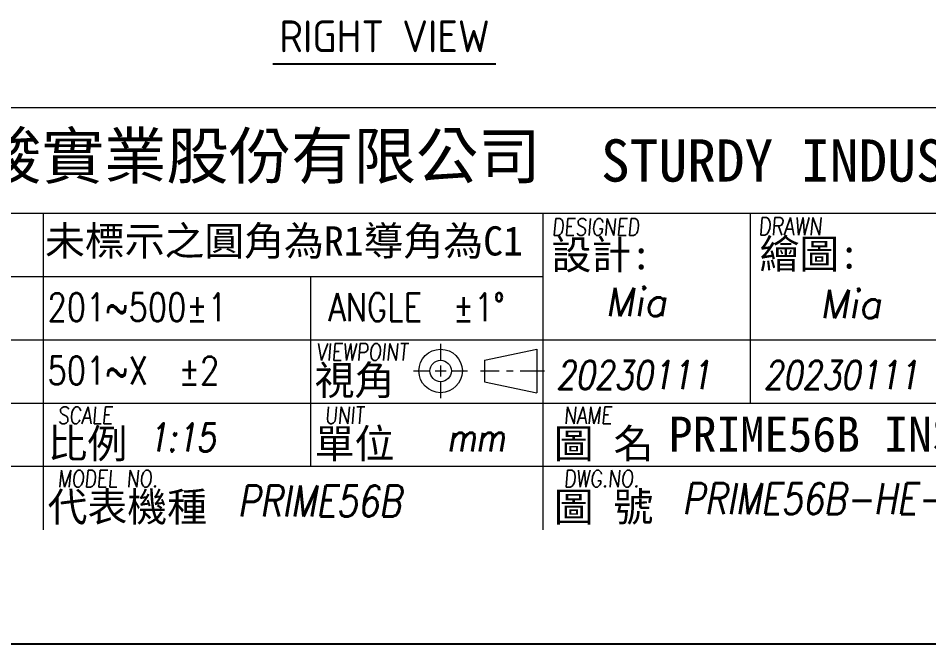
# Model space of a CAD drawing. Header units: millimetres. Extents: x 0 to 4395, y 0 to 3090.
# Drawn here: x 2860 to 3830, y 0 to 667 of the extents above; entities that cross this region are included whole.
import ezdxf

# ---------------------------------------------------------------- set-up
doc = ezdxf.new("R2010")
doc.units = ezdxf.units.MM
doc.header["$LTSCALE"] = 10
doc.layers.add('D', color=102, linetype='Continuous')
doc.layers.add('T', color=4, linetype='Continuous')
doc.layers.add('F', color=7, linetype='Continuous', lineweight=15)
doc.styles.get("Standard").update_dxf_attribs({"font": 'KAIU.TTF'})
doc.styles.add('STU25', font='isocp2.shx')
doc.styles.add('Text', font='romans.shx', dxfattribs={"width": 0.8, "oblique": 10})

msp = doc.modelspace()

# ---------------------------------------------------------------- linework, layer by layer
at = {"layer": 'D'}
msp.add_line((3131.123, 618.138), (3368.715, 618.138), dxfattribs=at)
at = {"layer": 'Defpoints', "color": 6}
msp.add_lwpolyline([(0, 3090), (0, 0), (4395, 0), (4395, 3090)], close=True, dxfattribs=at)
at = {"layer": 'F', "color": 7}
for p, q in [((2338.66, 571.34), (4303.66, 571.34)), ((3170.33, 571.34), (4303.66, 571.34)), ((2338.66, 458.84), (4303.66, 458.84)), ((2886.16, 458.84), (2886.16, 256.34)), ((3639.91, 458.84), (3639.91, 256.34)), ((2338.66, 391.34), (3418.66, 391.34)), ((3171.16, 391.34), (3171.16, 256.34)), ((2338.66, 323.84), (4303.66, 323.84)), ((3223.66, 323.84), (4303.66, 323.84)), ((3418.66, 323.84), (4303.66, 323.84)), ((2338.66, 256.34), (4303.66, 256.34)), ((3171.16, 256.34), (3171.16, 188.84)), ((3418.66, 256.34), (3418.66, 121.34)), ((4303.66, 188.84), (2338.66, 188.84))]:
    msp.add_line(p, q, dxfattribs=at)
at = {"layer": 'F'}
for p, q in [((3418.66, 458.84), (3418.66, 256.34)), ((2886.16, 256.34), (2886.16, 121.34))]:
    msp.add_line(p, q, dxfattribs=at)
at = {"layer": 'F', "color": 0}
for p, q in [((3309.848, 319.737), (3309.848, 302.158)), ((3356.6, 302.158), (3412.461, 313.849)), ((3412.461, 313.849), (3412.461, 267.602)), ((3356.6, 302.158), (3356.6, 279.294)), ((3309.848, 296.504), (3309.848, 284.948)), ((3280.836, 290.726), (3298.416, 290.726)), ((3304.07, 290.726), (3315.626, 290.726)), ((3321.28, 290.726), (3338.481, 290.726)), ((3352.284, 290.726), (3372.081, 290.726)), ((3380.064, 290.726), (3387.089, 290.726)), ((3394.619, 290.726), (3420.393, 290.726)), ((3309.848, 279.294), (3309.848, 261.714)), ((3356.6, 279.294), (3412.461, 267.602))]:
    msp.add_line(p, q, dxfattribs=at)
for radius in [23.124, 11.432]:
    msp.add_circle((3309.848, 290.726), radius, dxfattribs=at)

# ---------------------------------------------------------------- texts
at = {"attachment_point": 1, "style": 'STU25'}
for s, insert, char_height in [('{\\f標楷體|b0|i0|c136|p65;新駿實業股份有限公司}', (2751.542, 544.31), 48.75), ('{\\f標楷體|b0|i0|c136|p65;STURDY\\H0.9667x; \\H1.034x;INDUSTRIAL CO.,LTD.}', (3480.745, 537.56), 45)]:
    msp.add_mtext(s, dxfattribs=dict(at, insert=insert, char_height=char_height))
at = {"layer": 'D', "color": 4}
msp.add_text('PRIME56B INSTALLATION PLAN', height=37.5, dxfattribs=at).set_placement((3552.857, 204.664))
at = {"layer": 'D', "color": 11, "insert": (3137.951, 664.383), "char_height": 34, "attachment_point": 1}
msp.add_mtext('{\\Fisocp2.shx;RIGHT VIEW}', dxfattribs=at)
at = {"layer": 'F', "lineweight": -3}
for s, height, p in [('未標示之圓角為R1導角為C1', 31.13616, (2888.103, 413.77)), ('設計:', 31.1362, (3428.091, 399.099)), ('繪圖:', 31.1362, (3649.746, 399.954)), ('視角', 31.1362, (3175.584, 265.341)), ('比例', 31.1362, (2890.902, 197.841)), ('單位', 31.1362, (3175.584, 197.841)), ('圖 名', 31.1362, (3430.486, 197.841)), ('代表機種', 31.1362, (2890.902, 130.341)), ('圖 號', 31.1362, (3430.486, 130.341))]:
    msp.add_text(s, height=height, dxfattribs=at).set_placement(p)
at = {"layer": 'F', "color": 1, "lineweight": 15, "style": 'Text', "oblique": 5, "width": 0.8}
for s, height, p in [('DESIGNED', 18, (3428.517, 435.18)), ('DRAWN', 18.6817, (3648.498, 435.514)), ('VIEWPOINT', 18, (3177.43, 301.953)), ('SCALE', 18, (2901.575, 234.453)), ('UNIT', 18, (3186.257, 234.453)), ('NAME', 18, (3441.159, 234.453)), ('MODEL NO.', 18, (2901.575, 166.953)), ('DWG.NO.', 18, (3441.159, 166.953))]:
    msp.add_text(s, height=height, dxfattribs=at).set_placement(p)
at = {"layer": 'F', "lineweight": 20, "style": 'Text', "width": 0.8}
for s, p in [('201~500±1', (2890.784, 343.674)), ('ANGLE  ±1%%D', (3190.14, 343.674)), ('501~X  ±2', (2890.784, 276.174))]:
    msp.add_text(s, height=30, dxfattribs=at).set_placement(p)
at = {"layer": 'T', "lineweight": 20, "style": 'Text', "oblique": 10}
for p in [(3485.277, 349.208), (3714.061, 347.061)]:
    msp.add_text('Mia', height=30, dxfattribs=at).set_placement(p)
at = {"layer": 'T', "lineweight": 20, "style": 'Text', "oblique": 10, "width": 0.8}
for s, height, p in [('20230111', 30, (3432.942, 271.403)), ('20230111', 30, (3654.192, 271.403)), ('1:15', 30, (2997.84, 204.791)), ('mm', 30, (3316.712, 204.876)), ('PRIME56B', 33, (3093.493, 135.59)), ('PRIME56B-HE-001-01', 33, (3567.508, 138.06))]:
    msp.add_text(s, height=height, dxfattribs=at).set_placement(p)

doc.saveas('drawing.dxf')
